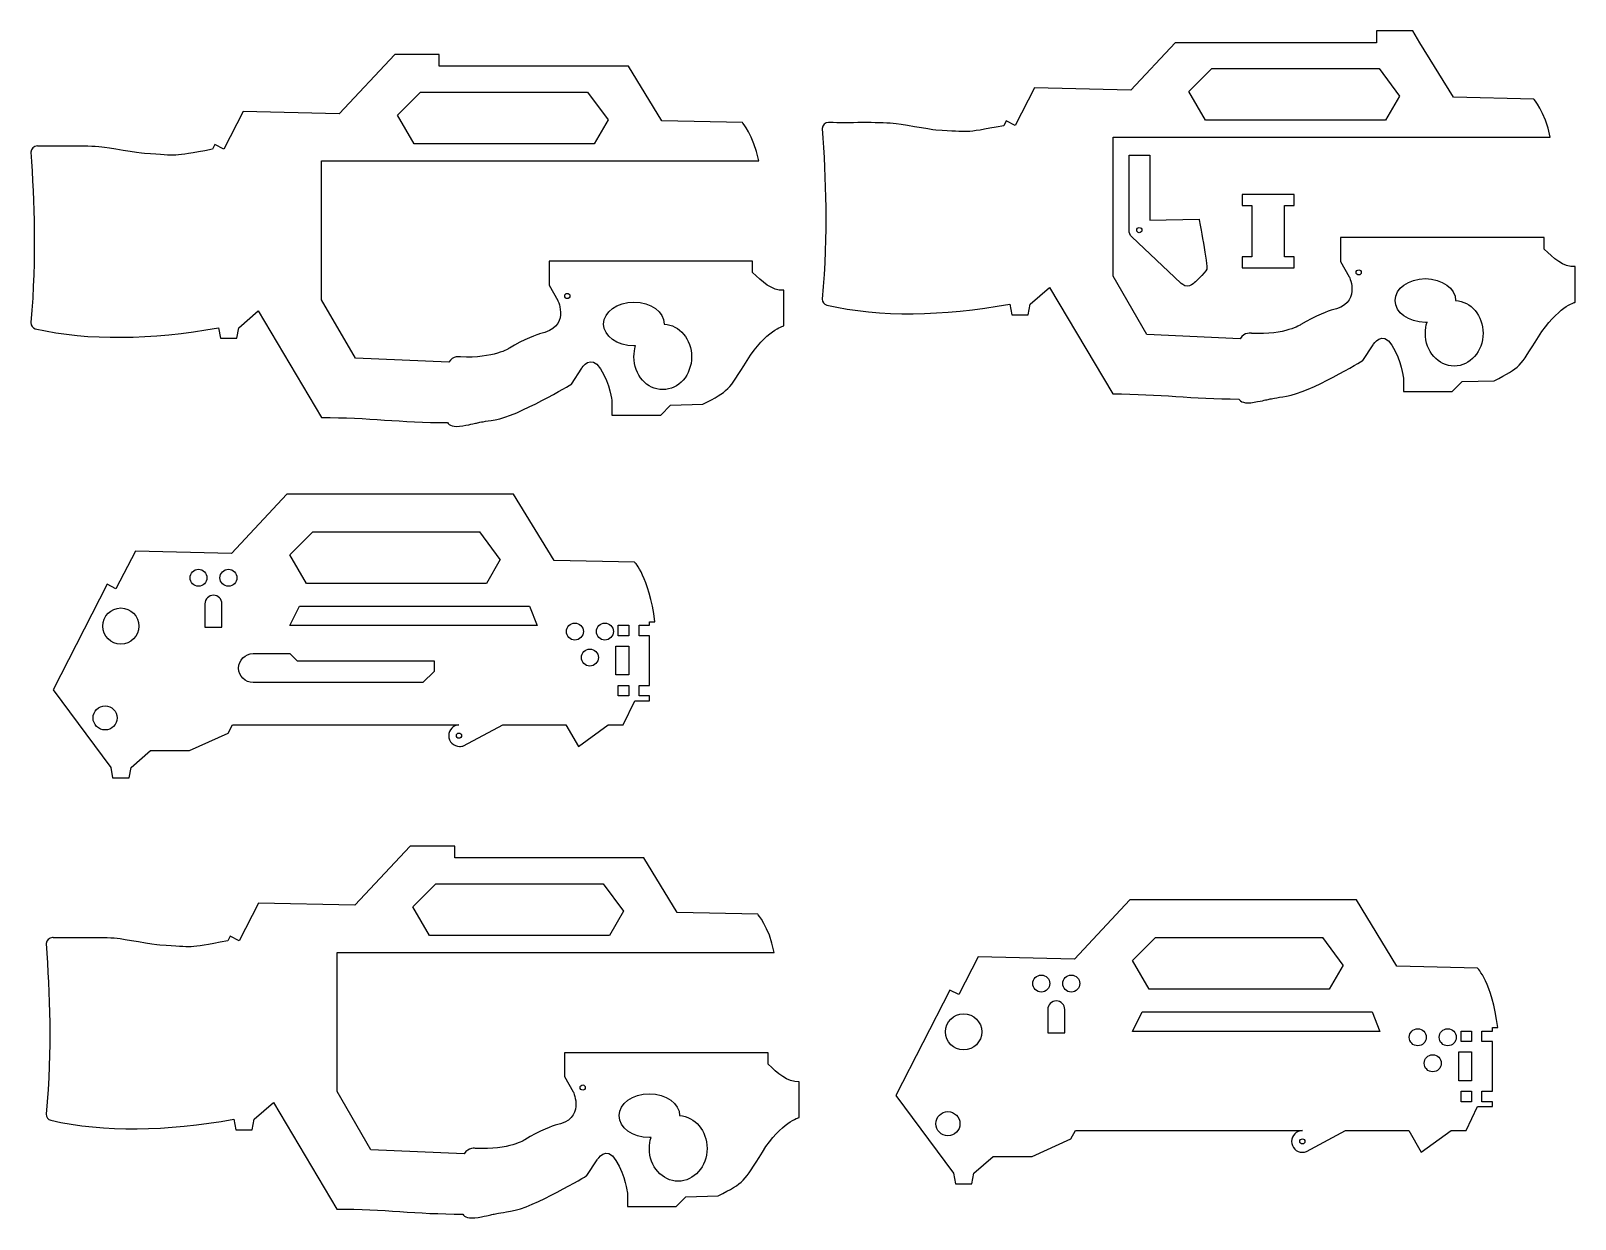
# Model space of a CAD drawing. Extents: x 0 to 2557, y -2 to 1965.
import ezdxf

# ---------------------------------------------------------------- set-up
doc = ezdxf.new("R2010")
doc.units = 0
doc.layers.add('Layer_1', color=7, linetype='CONTINUOUS')

msp = doc.modelspace()

# ---------------------------------------------------------------- linework, layer by layer
at = {"layer": 'Layer_1', "color": 7}
for points in [[(1894.66912, 1944.962888), (1821.289439, 1866.487768), (1662.16448, 1870.262808), (1629.88944, 1807.762805), (1615.08944, 1815.462805), (1611.06448, 1807.637845)], [(2488.78944, 1851.762808), (2355.48944, 1854.662808), (2300.21448, 1944.962808), (2288.2116, 1964.562888), (2228.28552, 1964.562888), (2228.28552, 1944.962888), (1986.86448, 1944.962808), (1986.86448, 1944.962888), (1894.66912, 1944.962888)], [(602.45, 1925.57264), (510.749999, 1827.49752), (351.62504, 1831.27256), (319.35, 1768.772592), (304.55, 1776.472592), (300.52504, 1768.647632)], [(1178.24992, 1812.77256), (1044.94992, 1815.67256), (989.67496, 1905.97264), (676.32496, 1905.97264), (676.32496, 1925.57264), (602.44992, 1925.57264), (602.45, 1925.57264)], [(1955.73952, 1902.162808), (2232.46448, 1902.162808), (2266.33952, 1856.587768), (2243.28944, 1816.637848), (1945.21448, 1816.637848), (1917.76448, 1864.187768), (1955.73952, 1902.162808)], [(645.20008, 1863.17256), (921.92504, 1863.17256), (955.80008, 1817.59752), (932.75, 1777.647632), (634.67504, 1777.647632), (607.22504, 1825.19752), (645.20008, 1863.17256), (645.20008, 1863.17256)], [(2002.68944, 1455.112808), (1848.089439, 1461.912808), (1792.014479, 1558.487768), (1792.014479, 1788.462805), (2516.06448, 1788.462805)], [(692.14992, 1416.122584), (537.54992, 1422.922584), (481.474959, 1519.497544), (481.474959, 1749.472592), (1205.52496, 1749.472592)], [(1818.588304, 1634.825944), (1818.756464, 1758.902424), (1853.039984, 1758.902424), (1852.757104, 1651.579624), (1934.591024, 1652.726024)], [(2005.783864, 1693.587463), (2005.783864, 1675.635839), (2021.971704, 1675.635839), (2021.971704, 1657.573359), (2021.971704, 1657.573359), (2021.971704, 1608.69048), (2021.971704, 1608.69048), (2021.971704, 1590.6296), (2005.783864, 1590.6296), (2005.783864, 1572.67648), (2025.337064, 1572.67648), (2074.086984, 1572.67648), (2074.086984, 1572.68448), (2092.080744, 1572.68448), (2092.080744, 1590.6376), (2075.881704, 1590.6376), (2075.881704, 1608.69072), (2075.881704, 1608.69072), (2075.881704, 1657.573599), (2075.881704, 1657.573599), (2075.881704, 1675.628239), (2092.080744, 1675.628239), (2092.080744, 1693.579863), (2074.086984, 1693.579863), (2074.086984, 1693.587863), (2025.337064, 1693.587863), (2023.737064, 1693.587863), (2005.783864, 1693.587863), (2005.783864, 1693.587463)], [(1904.060944, 1547.237944), (1822.914464, 1623.532744)], [(1839.775455, 1634.82592), (1839.775455, 1634.82592)], [(2505.76448, 1603.612808), (2505.76448, 1622.462808), (2168.91448, 1622.462808), (2168.81448, 1582.987768), (2183.13952, 1557.537848)], [(1195.22504, 1564.622584), (1195.22504, 1583.472584), (858.37504, 1583.472584), (858.27504, 1543.997544), (872.60008, 1518.547624)], [(2203.086351, 1564.912896), (2203.086351, 1564.912896)], [(2557.13952, 1515.412808), (2557.13952, 1574.437848)], [(1246.600064, 1476.422584), (1246.600064, 1535.447624)], [(1621.16448, 1512.262808), (1624.38944, 1494.837848), (1651.66448, 1494.837848), (1654.86448, 1512.262808), (1686.93944, 1540.112808), (1791.789439, 1363.837848)], [(2309.16448, 1554.562888), (2309.16448, 1554.562808)], [(892.559391, 1525.922696), (892.559391, 1525.922696)], [(998.62504, 1515.572664), (998.62504, 1515.572584)], [(2359.33952, 1518.387768), (2359.33952, 1518.338168)], [(310.62504, 1473.272584), (313.85, 1455.847624), (341.12504, 1455.847624), (344.32504, 1473.272584), (376.399999, 1501.122584), (481.249999, 1324.847624)], [(1048.80008, 1479.397544), (1048.80008, 1479.347944)], [(2205.78944, 1419.112808), (2222.76448, 1445.262808)], [(895.25, 1380.122584), (912.22504, 1406.272584)], [(2272.76448, 1391.037848), (2272.76448, 1367.812808), (2353.81448, 1367.812808), (2369.83952, 1384.262808), (2423.06448, 1385.587768)], [(962.22504, 1352.047624), (962.22504, 1328.822584), (1043.27504, 1328.822584), (1059.30008, 1345.272584), (1112.52504, 1346.597544)], [(424.036464, 1197.93072), (332.361504, 1099.83072), (173.211504, 1103.60576), (140.936464, 1041.10576), (126.136464, 1048.80576), (36.886544, 874.33072), (132.236464, 745.60576), (135.436464, 728.18072), (162.711504, 728.18072), (165.911504, 745.60576), (197.986544, 773.45576), (262.686544, 773.45576), (326.536464, 802.48072), (334.011504, 816.15576), (708.936464, 816.15576)], [(999.836464, 1085.10576), (866.536464, 1088.00576), (799.261504, 1197.93072), (424.036464, 1197.93072), (424.036464, 1197.93072)], [(428.808944, 1097.5388), (466.788624, 1135.51848)], [(466.788624, 1135.51848), (743.513104, 1135.51848)], [(777.391264, 1089.95368), (743.513104, 1135.51848)], [(777.380464, 1089.94208), (754.330384, 1049.99208), (456.255424, 1049.99208), (428.805424, 1097.54208)], [(291.672304, 1059.54976), (291.672304, 1059.54976)], [(341.323184, 1059.54976), (341.323184, 1059.54976)], [(302.430944, 1030.62536), (302.430944, 1030.62536)], [(288.355904, 1016.55032), (288.355904, 977.82536), (316.505904, 977.82536), (316.505904, 1016.55032)], [(444.808944, 1012.47792), (825.439424, 1012.47792), (838.239504, 980.31848), (428.808944, 980.31848), (444.808944, 1012.47792)], [(178.985415, 979.548814), (178.985415, 979.548814)], [(716.636464, 781.68072), (781.361504, 816.15576), (885.961504, 816.15576), (906.636464, 780.35576), (956.186544, 816.15576), (980.961504, 816.15576), (1000.011504, 855.80576), (1024.611504, 855.80576), (1024.611504, 863.35576), (1024.611504, 864.00576), (1007.286544, 864.00576), (1007.286544, 881.33072), (1024.611504, 881.33072), (1024.611504, 962.98072), (1024.611504, 963.65576), (1007.286544, 963.65576), (1007.286544, 980.98072), (1024.611504, 980.98072), (1024.611504, 986.70576), (1033.286544, 986.70576)], [(972.662304, 980.968928), (989.976657, 980.968928), (989.976657, 963.654575), (972.662304, 963.654575), (972.662304, 980.968928)], [(914.957104, 970.535048), (914.957104, 970.535048)], [(964.607904, 970.535048), (964.607904, 970.535048)], [(968.702224, 946.340216), (989.976753, 946.340216), (989.976753, 898.64169), (968.702224, 898.64169), (968.702224, 946.340216)], [(667.819184, 921.87568), (667.819184, 904.69392), (649.235104, 886.10984), (367.998544, 886.10984)], [(367.998624, 933.98856), (428.808944, 933.98848), (440.921744, 921.87568), (667.819184, 921.87568)], [(939.782544, 927.536152), (939.782544, 927.536152)], [(972.662304, 881.327352), (989.976657, 881.327352), (989.976657, 864.012999), (972.662304, 864.012999), (972.662304, 881.327352)], [(142.876956, 827.580564), (142.876956, 827.580564)], [(713.220895, 798.255656), (713.220895, 798.255656)], [(627.98901, 615.604288), (536.28901, 517.529248), (377.16405, 521.304288), (344.88901, 458.804288), (330.08901, 466.504288), (326.06405, 458.679328)], [(1203.78901, 502.804288), (1070.48901, 505.704288), (1015.21405, 596.004288), (701.86405, 596.004288), (701.86405, 615.604288), (627.98901, 615.604288), (627.98901, 615.604288)], [(670.73909, 553.204288), (947.46405, 553.204288), (981.33909, 507.629248), (958.28901, 467.679328), (660.21405, 467.679328), (632.76405, 515.229248), (670.73909, 553.204288), (670.73909, 553.204288)], [(1819.642624, 526.42176), (1727.967584, 428.3468), (1568.817584, 432.12176), (1536.542624, 369.62176), (1521.742624, 377.32176), (1432.492544, 202.8468), (1527.842624, 74.12176), (1531.042624, 56.6968), (1558.317584, 56.6968), (1561.517584, 74.12176), (1593.592544, 101.97184), (1658.292544, 101.97184), (1722.142624, 130.9968), (1729.617584, 144.67184), (2105.467584, 144.67184)], [(2395.442624, 413.62176), (2262.167584, 416.52176), (2194.867584, 526.42176), (1819.642624, 526.42176), (1819.642624, 526.42176)], [(1824.424056, 426.047544), (1862.403736, 464.027232)], [(1862.403736, 464.027232), (2139.128216, 464.027232)], [(2173.006376, 418.462432), (2139.128216, 464.027232)], [(717.68901, 106.154264), (563.08901, 112.954264), (507.01405, 209.529224), (507.01405, 439.504288), (1231.06405, 439.504288)], [(2172.995576, 418.450824), (2149.945496, 378.500824), (1851.870536, 378.500824), (1824.420536, 426.050824)], [(1687.287416, 388.05852), (1687.287416, 388.05852)], [(1736.938296, 388.05852), (1736.938296, 388.05852)], [(1698.046056, 359.134072), (1698.046056, 359.134072)], [(1683.971016, 345.059072), (1683.971016, 306.334072), (1712.121016, 306.334072), (1712.121016, 345.059072)], [(1840.424056, 340.986632), (2221.054536, 340.986632), (2233.854616, 308.827232), (1824.424056, 308.827232), (1840.424056, 340.986632)], [(1574.600527, 308.057542), (1574.600527, 308.057542)], [(2112.242624, 110.1968), (2176.967584, 144.67184), (2281.567584, 144.67184), (2302.242624, 108.87184), (2351.792544, 144.67184), (2376.567584, 144.67184), (2395.617584, 184.32176), (2420.217584, 184.32176), (2420.217584, 191.87184), (2420.217584, 192.52176), (2402.917584, 192.52176), (2402.917584, 209.8468), (2420.217584, 209.8468), (2420.217584, 291.4968), (2420.217584, 292.17184), (2402.917584, 292.17184), (2402.917584, 309.47184), (2420.217584, 309.47184), (2420.217584, 315.22176), (2428.892544, 315.22176)], [(2368.277424, 309.477728), (2385.591777, 309.477728), (2385.591777, 292.163375), (2368.277424, 292.163375), (2368.277424, 309.477728)], [(2310.572216, 299.043792), (2310.572216, 299.043792)], [(2360.223016, 299.043792), (2360.223016, 299.043792)], [(1220.76405, 254.654264), (1220.76405, 273.504264), (883.91405, 273.504264), (883.81405, 234.029224), (898.13909, 208.579304)], [(2335.397656, 256.044896), (2335.397656, 256.044896)], [(2364.317344, 274.849016), (2385.591873, 274.849016), (2385.591873, 227.15049), (2364.317344, 227.15049), (2364.317344, 274.849016)], [(918.098401, 215.954341), (918.098401, 215.954341)], [(1024.16405, 205.604344), (1024.16405, 205.604264)], [(1272.13909, 166.454264), (1272.13909, 225.479304)], [(2368.277424, 209.836152), (2385.591777, 209.836152), (2385.591777, 192.521799), (2368.277424, 192.521799), (2368.277424, 209.836152)], [(336.16405, 163.304264), (339.38901, 145.879304), (366.66405, 145.879304), (369.86405, 163.304264), (401.93901, 191.154264), (506.78901, 14.879304)], [(1074.33909, 169.429224), (1074.33909, 169.379624)], [(1538.492068, 156.089316), (1538.492068, 156.089316)], [(2109.752015, 126.771824), (2109.752015, 126.771824)], [(920.78901, 70.154264), (937.76405, 96.304264)], [(987.76405, 42.079304), (987.76405, 18.854264), (1068.81405, 18.854264), (1084.83909, 35.304264), (1138.06405, 36.629224)]]:
    msp.add_lwpolyline(points, dxfattribs=at)
for points in [[(2516.06448, 1788.462805), (2506.87896, 1832.373368), (2488.78944, 1851.762808), (2488.78944, 1851.762808)], [(1205.52496, 1749.472592), (1196.33944, 1793.38312), (1178.24992, 1812.77256), (1178.24992, 1812.77256)], [(1320.98944, 1813.112805), (1315.24568, 1813.112805), (1310.58704, 1808.462085), (1310.58944, 1803.112805)], [(1310.58944, 1803.112805), (1315.90456, 1718.834805), (1320.10088, 1632.162008), (1310.58944, 1520.737848)], [(1322.51448, 1812.887765), (1322.11888, 1813.057285), (1321.56544, 1813.112805), (1320.98944, 1813.112805)], [(1428.06448, 1811.412805), (1402.05472, 1813.876645), (1352.81624, 1812.031445), (1322.51448, 1812.887765)], [(1498.48944, 1800.487765), (1491.74832, 1800.826245), (1434.65832, 1810.788165), (1428.06448, 1811.412805)], [(1611.06448, 1807.637845), (1539.63288, 1794.384245), (1558.30864, 1797.483845), (1498.48944, 1800.487765)], [(10.45, 1774.122592), (4.70624, 1774.122592), (0.0476, 1769.471872), (0.05, 1764.122592)], [(11.97504, 1773.897552), (11.57944, 1774.067072), (11.026, 1774.122592), (10.45, 1774.122592)], [(117.52504, 1772.422592), (91.51528, 1774.886432), (42.2768, 1773.041232), (11.97504, 1773.897552)], [(187.95, 1761.497552), (181.20888, 1761.836032), (124.11888, 1771.797952), (117.52504, 1772.422592)], [(300.52504, 1768.647632), (229.09344, 1755.394032), (247.7692, 1758.493632), (187.95, 1761.497552)], [(0.05, 1764.122592), (5.36512, 1679.844512), (9.56144, 1593.171784), (0.05, 1481.747624)], [(1831.206519, 1634.82592), (1831.206519, 1637.189955), (1833.124754, 1639.106408), (1835.490987, 1639.106408)], [(1835.490987, 1639.106408), (1837.857219, 1639.106408), (1839.775455, 1637.189955), (1839.775455, 1634.82592)], [(1934.591024, 1652.726024), (1934.591024, 1652.726024), (1949.012864, 1575.471224), (1947.048624, 1570.252104)], [(1822.914464, 1623.532744), (1820.233664, 1626.504664), (1818.588304, 1630.473144), (1818.588304, 1634.825944)], [(1835.490987, 1630.545432), (1833.124754, 1630.545432), (1831.206519, 1632.461886), (1831.206519, 1634.82592)], [(1839.775455, 1634.82592), (1839.775455, 1632.461886), (1837.857219, 1630.545432), (1835.490987, 1630.545432)], [(2557.13952, 1574.437848), (2537.31456, 1573.075368), (2521.66592, 1588.870808), (2505.76448, 1603.612808)], [(1246.600064, 1535.447624), (1226.77504, 1534.085144), (1211.12648, 1549.880584), (1195.22504, 1564.622584)], [(1947.048624, 1570.252104), (1944.709184, 1564.036184), (1925.427024, 1546.630584), (1925.427024, 1546.630584)], [(2194.517415, 1564.912896), (2194.517415, 1567.276931), (2196.43565, 1569.193384), (2198.801883, 1569.193384)], [(2198.801883, 1560.632408), (2196.43565, 1560.632408), (2194.517415, 1562.548862), (2194.517415, 1564.912896)], [(2198.801883, 1569.193384), (2201.168115, 1569.193384), (2203.086351, 1567.276931), (2203.086351, 1564.912896)], [(2203.086351, 1564.912896), (2203.086351, 1562.548862), (2201.168115, 1560.632408), (2198.801883, 1560.632408)], [(1914.891184, 1542.034424), (1909.710784, 1541.971224), (1904.060944, 1547.237944), (1904.060944, 1547.237944)], [(1925.427024, 1546.630584), (1925.427024, 1546.630584), (1919.657504, 1542.092504), (1914.891184, 1542.034424)], [(2183.13952, 1557.537848), (2183.13952, 1557.537848), (2204.84896, 1512.043128), (2152.96448, 1502.362808)], [(2259.01448, 1518.387848), (2259.01448, 1538.366888), (2281.46032, 1554.562968), (2309.16448, 1554.562888)], [(2309.16448, 1554.562808), (2336.86856, 1554.562808), (2359.33952, 1538.366888), (2359.33952, 1518.387768)], [(872.60008, 1518.547624), (872.60008, 1518.547624), (894.30952, 1473.052904), (842.42504, 1463.372584)], [(883.990455, 1525.922696), (883.990455, 1528.286731), (885.90869, 1530.203184), (888.274923, 1530.203184)], [(888.274923, 1521.642208), (885.90869, 1521.642208), (883.990455, 1523.558662), (883.990455, 1525.922696)], [(888.274923, 1530.203184), (890.641155, 1530.203184), (892.559391, 1528.286731), (892.559391, 1525.922696)], [(892.559391, 1525.922696), (892.559391, 1523.558662), (890.641155, 1521.642208), (888.274923, 1521.642208)], [(948.47504, 1479.397624), (948.47504, 1499.376664), (970.92088, 1515.572744), (998.62504, 1515.572664)], [(998.62504, 1515.572584), (1026.32912, 1515.572584), (1048.80008, 1499.376664), (1048.80008, 1479.397544)], [(1310.58944, 1520.737848), (1310.58952, 1515.947928), (1313.73976, 1511.952808), (1317.88944, 1510.637848)], [(1317.88944, 1510.637848), (1407.02552, 1490.406648), (1509.0468, 1492.516728), (1621.16448, 1512.262808)], [(2309.16448, 1482.212888), (2281.46032, 1482.212888), (2259.01448, 1498.408888), (2259.01448, 1518.387848)], [(2359.33952, 1518.338168), (2384.59776, 1516.918568), (2404.66448, 1493.192968), (2404.66448, 1464.138168)], [(2496.43952, 1458.162808), (2527.79096, 1508.131288), (2557.13952, 1515.412808), (2557.13952, 1515.412808)], [(2152.96448, 1502.362808), (2152.96448, 1502.362808), (2125.5548, 1492.983208), (2102.91448, 1478.462808)], [(0.05, 1481.747624), (0.05008, 1476.957704), (3.20032, 1472.962584), (7.35, 1471.647624)], [(7.35, 1471.647624), (96.48608, 1451.416424), (198.50736, 1453.526504), (310.62504, 1473.272584)], [(842.42504, 1463.372584), (842.42504, 1463.372584), (815.01536, 1453.992984), (792.37504, 1439.472584)], [(998.62504, 1443.222664), (970.92088, 1443.222664), (948.47504, 1459.418664), (948.47504, 1479.397624)], [(1048.80008, 1479.347944), (1074.05832, 1477.928344), (1094.12504, 1454.202744), (1094.12504, 1425.147944)], [(1185.90008, 1419.172584), (1217.25152, 1469.141064), (1246.600064, 1476.422584), (1246.600064, 1476.422584)], [(2021.83952, 1464.037848), (2021.83952, 1464.037848), (2009.12264, 1466.698088), (2002.68944, 1455.112808)], [(2102.91448, 1478.462808), (2102.91448, 1478.462808), (2077.49744, 1461.133688), (2021.83952, 1464.037848)], [(2222.76448, 1445.262808), (2222.76448, 1445.262808), (2237.85248, 1470.424648), (2253.88944, 1444.287768)], [(2309.16448, 1464.138168), (2309.16448, 1470.504408), (2310.14208, 1476.612488), (2311.91448, 1482.288088)], [(2311.91448, 1482.288088), (2311.00944, 1482.252888), (2310.0816, 1482.212888), (2309.16448, 1482.212888)], [(2356.91448, 1409.863128), (2330.54232, 1409.863128), (2309.16448, 1434.169928), (2309.16448, 1464.138168)], [(2404.66448, 1464.138168), (2404.66448, 1434.169928), (2383.28672, 1409.863128), (2356.91448, 1409.863128)], [(2423.06448, 1385.587768), (2467.08992, 1408.176248), (2465.088, 1408.194248), (2496.43952, 1458.162808)], [(792.37504, 1439.472584), (792.37504, 1439.472584), (766.958, 1422.143464), (711.30008, 1425.047624)], [(998.62504, 1425.147944), (998.62504, 1431.514184), (999.60264, 1437.622264), (1001.37504, 1443.297864)], [(1001.37504, 1443.297864), (1000.47, 1443.262664), (999.54216, 1443.222664), (998.62504, 1443.222664)], [(2253.88944, 1444.287768), (2269.9264, 1418.151048), (2272.76448, 1391.037848), (2272.76448, 1391.037848)], [(711.30008, 1425.047624), (711.30008, 1425.047624), (698.5832, 1427.707864), (692.14992, 1416.122584)], [(912.22504, 1406.272584), (912.22504, 1406.272584), (927.31304, 1431.434424), (943.35, 1405.297544)], [(1046.37504, 1370.872904), (1020.00288, 1370.872904), (998.62504, 1395.179704), (998.62504, 1425.147944)], [(1094.12504, 1425.147944), (1094.12504, 1395.179704), (1072.74728, 1370.872904), (1046.37504, 1370.872904)], [(1112.52504, 1346.597544), (1156.55048, 1369.186024), (1154.54856, 1369.204024), (1185.90008, 1419.172584)], [(2079.36448, 1360.062808), (2117.09856, 1365.870968), (2205.78944, 1419.112808), (2205.78944, 1419.112808)], [(943.35, 1405.297544), (959.38696, 1379.160824), (962.22504, 1352.047624), (962.22504, 1352.047624)], [(768.82504, 1321.072584), (806.55912, 1326.880744), (895.25, 1380.122584), (895.25, 1380.122584)], [(1791.789439, 1363.837848), (1870.06488, 1363.837848), (1922.21408, 1355.362808), (2000.48944, 1355.362808)], [(2000.48944, 1355.362808), (2003.16688, 1350.859128), (2009.82512, 1347.153528), (2025.61448, 1350.012808)], [(2025.61448, 1350.012808), (2057.68856, 1355.820968), (2041.63032, 1354.254648), (2079.36448, 1360.062808)], [(481.249999, 1324.847624), (559.52544, 1324.847624), (611.67464, 1316.372584), (689.95, 1316.372584)], [(689.95, 1316.372584), (692.62744, 1311.868904), (699.28568, 1308.163304), (715.07504, 1311.022584)], [(715.07504, 1311.022584), (747.14912, 1316.830744), (731.09088, 1315.264424), (768.82504, 1321.072584)], [(1033.286544, 986.70576), (1023.802064, 1061.928), (999.836544, 1085.10576), (999.836464, 1085.10576)], [(263.538624, 1059.54976), (263.538624, 1067.31872), (269.836624, 1073.61664), (277.605504, 1073.61664)], [(277.605504, 1045.48296), (269.836624, 1045.48296), (263.538624, 1051.78088), (263.538624, 1059.54976)], [(277.605504, 1073.61664), (285.374384, 1073.61664), (291.672304, 1067.31872), (291.672304, 1059.54976)], [(291.672304, 1059.54976), (291.672304, 1051.78088), (285.374384, 1045.48296), (277.605504, 1045.48296)], [(313.189504, 1059.54976), (313.189504, 1067.31872), (319.487424, 1073.61664), (327.256304, 1073.61664)], [(327.256304, 1045.48296), (319.487424, 1045.48296), (313.189504, 1051.78088), (313.189504, 1059.54976)], [(327.256304, 1073.61664), (335.025264, 1073.61664), (341.323184, 1067.31872), (341.323184, 1059.54976)], [(341.323184, 1059.54976), (341.323184, 1051.78088), (335.025264, 1045.48296), (327.256304, 1045.48296)], [(302.430944, 1030.62536), (294.661984, 1030.62536), (288.355904, 1024.31928), (288.355904, 1016.55032)], [(316.505904, 1016.55032), (316.505904, 1024.31928), (310.199824, 1030.62536), (302.430944, 1030.62536)], [(119.007648, 979.548814), (119.007648, 996.111214), (132.434129, 1009.537695), (148.996534, 1009.537695)], [(148.996534, 1009.537695), (165.558939, 1009.537695), (178.985415, 996.111214), (178.985415, 979.548814)], [(148.996534, 949.559928), (132.434129, 949.559928), (119.007648, 962.986409), (119.007648, 979.548814)], [(178.985415, 979.548814), (178.985415, 962.986409), (165.558939, 949.559928), (148.996534, 949.559928)], [(886.823424, 970.535048), (886.823424, 978.303944), (893.121424, 984.601888), (900.890304, 984.601888)], [(900.890304, 984.601888), (908.659184, 984.601888), (914.957104, 978.303944), (914.957104, 970.535048)], [(936.474224, 970.535048), (936.474224, 978.303944), (942.772224, 984.601888), (950.541104, 984.601888)], [(950.541104, 984.601888), (958.309984, 984.601888), (964.607904, 978.303944), (964.607904, 970.535048)], [(900.890304, 956.468208), (893.121424, 956.468208), (886.823424, 962.766152), (886.823424, 970.535048)], [(914.957104, 970.535048), (914.957104, 962.766152), (908.659184, 956.468208), (900.890304, 956.468208)], [(950.541104, 956.468208), (942.772224, 956.468208), (936.474224, 962.766152), (936.474224, 970.535048)], [(964.607904, 970.535048), (964.607904, 962.766152), (958.309984, 956.468208), (950.541104, 956.468208)], [(344.059184, 910.0492), (344.059184, 923.27056), (354.777264, 933.98856), (367.998624, 933.98856)], [(911.648864, 927.536152), (911.648864, 935.305048), (917.946864, 941.602992), (925.715744, 941.602992)], [(925.715744, 913.469312), (917.946864, 913.469312), (911.648864, 919.767256), (911.648864, 927.536152)], [(925.715744, 941.602992), (933.484624, 941.602992), (939.782544, 935.305048), (939.782544, 927.536152)], [(939.782544, 927.536152), (939.782544, 919.767256), (933.484624, 913.469312), (925.715744, 913.469312)], [(367.998544, 886.10984), (354.777264, 886.10984), (344.059184, 896.82784), (344.059184, 910.0492)], [(103.026613, 827.580564), (103.026613, 838.584931), (111.947391, 847.505761), (122.95181, 847.505761)], [(122.95181, 847.505761), (133.956177, 847.505761), (142.876956, 838.584931), (142.876956, 827.580564)], [(122.95181, 807.655366), (111.947391, 807.655366), (103.026613, 816.576197), (103.026613, 827.580564)], [(142.876956, 827.580564), (142.876956, 816.576197), (133.956177, 807.655366), (122.95181, 807.655366)], [(708.936464, 816.15576), (699.476544, 815.67648), (691.961504, 807.83512), (691.961504, 798.25576)], [(691.961504, 798.25576), (691.961504, 788.36728), (699.973104, 780.35576), (709.861504, 780.35576)], [(704.651959, 798.255656), (704.651959, 800.619691), (706.570194, 802.536144), (708.936427, 802.536144)], [(708.936427, 793.975168), (706.570194, 793.975168), (704.651959, 795.891622), (704.651959, 798.255656)], [(708.936427, 802.536144), (711.302659, 802.536144), (713.220895, 800.619691), (713.220895, 798.255656)], [(713.220895, 798.255656), (713.220895, 795.891622), (711.302659, 793.975168), (708.936427, 793.975168)], [(709.861504, 780.35576), (712.337904, 780.35576), (714.698464, 780.85632), (716.636464, 781.68072)], [(1231.06405, 439.504288), (1221.87853, 483.414848), (1203.78901, 502.804288), (1203.78901, 502.804288)], [(35.98901, 464.154288), (30.24525, 464.154288), (25.58661, 459.503568), (25.58901, 454.154288)], [(37.51405, 463.929248), (37.11845, 464.098768), (36.56501, 464.154288), (35.98901, 464.154288)], [(143.06405, 462.454288), (117.05429, 464.918128), (67.81581, 463.072928), (37.51405, 463.929248)], [(213.48901, 451.529248), (206.74789, 451.867728), (149.65789, 461.829648), (143.06405, 462.454288)], [(25.58901, 454.154288), (30.90413, 369.876208), (35.10045, 283.203464), (25.58901, 171.779304)], [(326.06405, 458.679328), (254.63245, 445.425728), (273.30821, 448.525328), (213.48901, 451.529248)], [(2428.892544, 315.22176), (2419.408304, 390.44424), (2395.442624, 413.62176), (2395.442624, 413.62176)], [(1659.153736, 388.05852), (1659.153736, 395.827416), (1665.451736, 402.12536), (1673.220616, 402.12536)], [(1673.220616, 373.99168), (1665.451736, 373.99168), (1659.153736, 380.289624), (1659.153736, 388.05852)], [(1673.220616, 402.12536), (1680.989496, 402.12536), (1687.287416, 395.827416), (1687.287416, 388.05852)], [(1687.287416, 388.05852), (1687.287416, 380.289624), (1680.989496, 373.99168), (1673.220616, 373.99168)], [(1708.804616, 388.05852), (1708.804616, 395.827416), (1715.102536, 402.12536), (1722.871416, 402.12536)], [(1722.871416, 373.99168), (1715.102536, 373.99168), (1708.804616, 380.289624), (1708.804616, 388.05852)], [(1722.871416, 402.12536), (1730.640376, 402.12536), (1736.938296, 395.827416), (1736.938296, 388.05852)], [(1736.938296, 388.05852), (1736.938296, 380.289624), (1730.640376, 373.99168), (1722.871416, 373.99168)], [(1698.046056, 359.134072), (1690.277096, 359.134072), (1683.971016, 352.827968), (1683.971016, 345.059072)], [(1712.121016, 345.059072), (1712.121016, 352.827968), (1705.814936, 359.134072), (1698.046056, 359.134072)], [(1514.62276, 308.057542), (1514.62276, 324.619942), (1528.049241, 338.046423), (1544.611646, 338.046423)], [(1544.611646, 338.046423), (1561.174051, 338.046423), (1574.600527, 324.619942), (1574.600527, 308.057542)], [(1544.611646, 278.068656), (1528.049241, 278.068656), (1514.62276, 291.495137), (1514.62276, 308.057542)], [(1574.600527, 308.057542), (1574.600527, 291.495137), (1561.174051, 278.068656), (1544.611646, 278.068656)], [(2282.438536, 299.043792), (2282.438536, 306.812688), (2288.736536, 313.110632), (2296.505416, 313.110632)], [(2296.505416, 313.110632), (2304.274296, 313.110632), (2310.572216, 306.812688), (2310.572216, 299.043792)], [(2332.089336, 299.043792), (2332.089336, 306.812688), (2338.387336, 313.110632), (2346.156216, 313.110632)], [(2346.156216, 313.110632), (2353.925096, 313.110632), (2360.223016, 306.812688), (2360.223016, 299.043792)], [(2296.505416, 284.976952), (2288.736536, 284.976952), (2282.438536, 291.274896), (2282.438536, 299.043792)], [(2310.572216, 299.043792), (2310.572216, 291.274896), (2304.274296, 284.976952), (2296.505416, 284.976952)], [(2346.156216, 284.976952), (2338.387336, 284.976952), (2332.089336, 291.274896), (2332.089336, 299.043792)], [(2360.223016, 299.043792), (2360.223016, 291.274896), (2353.925096, 284.976952), (2346.156216, 284.976952)], [(2307.263976, 256.044896), (2307.263976, 263.813792), (2313.561976, 270.111736), (2321.330856, 270.111736)], [(2321.330856, 241.978056), (2313.561976, 241.978056), (2307.263976, 248.276), (2307.263976, 256.044896)], [(2321.330856, 270.111736), (2329.099736, 270.111736), (2335.397656, 263.813792), (2335.397656, 256.044896)], [(2335.397656, 256.044896), (2335.397656, 248.276), (2329.099736, 241.978056), (2321.330856, 241.978056)], [(1272.13909, 225.479304), (1252.31413, 224.116824), (1236.66549, 239.912264), (1220.76405, 254.654264)], [(898.13909, 208.579304), (898.13909, 208.579304), (919.84853, 163.084584), (867.96405, 153.404264)], [(909.529465, 215.954341), (909.529465, 218.318376), (911.4477, 220.234829), (913.813933, 220.234829)], [(913.813933, 211.673853), (911.4477, 211.673853), (909.529465, 213.590306), (909.529465, 215.954341)], [(913.813933, 220.234829), (916.180166, 220.234829), (918.098401, 218.318376), (918.098401, 215.954341)], [(918.098401, 215.954341), (918.098401, 213.590306), (916.180166, 211.673853), (913.813933, 211.673853)], [(974.01405, 169.429304), (974.01405, 189.408344), (996.45989, 205.604424), (1024.16405, 205.604344)], [(1024.16405, 205.604264), (1051.86813, 205.604264), (1074.33909, 189.408344), (1074.33909, 169.429224)], [(25.58901, 171.779304), (25.58909, 166.989384), (28.73933, 162.994264), (32.88901, 161.679304)], [(32.88901, 161.679304), (122.02509, 141.448104), (224.04637, 143.558184), (336.16405, 163.304264)], [(1024.16405, 133.254344), (996.45989, 133.254344), (974.01405, 149.450344), (974.01405, 169.429304)], [(1074.33909, 169.379624), (1099.59733, 167.960024), (1119.66405, 144.234424), (1119.66405, 115.179624)], [(1211.43909, 109.204264), (1242.79053, 159.172744), (1272.13909, 166.454264), (1272.13909, 166.454264)], [(1498.641725, 156.089316), (1498.641725, 167.093683), (1507.562503, 176.014513), (1518.566922, 176.014513)], [(1518.566922, 136.164118), (1507.562503, 136.164118), (1498.641725, 145.084949), (1498.641725, 156.089316)], [(1518.566922, 176.014513), (1529.571289, 176.014513), (1538.492068, 167.093683), (1538.492068, 156.089316)], [(1538.492068, 156.089316), (1538.492068, 145.084949), (1529.571289, 136.164118), (1518.566922, 136.164118)], [(817.91405, 129.504264), (817.91405, 129.504264), (792.49701, 112.175144), (736.83909, 115.079304)], [(867.96405, 153.404264), (867.96405, 153.404264), (840.55437, 144.024664), (817.91405, 129.504264)], [(1024.16405, 115.179624), (1024.16405, 121.545864), (1025.14165, 127.653944), (1026.91405, 133.329544)], [(1026.91405, 133.329544), (1026.00901, 133.294344), (1025.08117, 133.254344), (1024.16405, 133.254344)], [(2105.467584, 144.67184), (2095.579184, 144.67184), (2087.567584, 136.66016), (2087.567584, 126.77184)], [(2101.183079, 126.771824), (2101.183079, 129.135859), (2103.101314, 131.052312), (2105.467547, 131.052312)], [(2105.467547, 131.052312), (2107.833779, 131.052312), (2109.752015, 129.135859), (2109.752015, 126.771824)], [(736.83909, 115.079304), (736.83909, 115.079304), (724.12221, 117.739544), (717.68901, 106.154264)], [(937.76405, 96.304264), (937.76405, 96.304264), (952.85205, 121.466104), (968.88901, 95.329224)], [(1071.91405, 60.904584), (1045.54189, 60.904584), (1024.16405, 85.211384), (1024.16405, 115.179624)], [(1119.66405, 115.179624), (1119.66405, 85.211384), (1098.28629, 60.904584), (1071.91405, 60.904584)], [(1138.06405, 36.629224), (1182.08949, 59.217704), (1180.08757, 59.235704), (1211.43909, 109.204264)], [(2087.567584, 126.77184), (2087.567584, 116.88336), (2095.579184, 108.87184), (2105.467584, 108.87184)], [(2105.467547, 122.491336), (2103.101314, 122.491336), (2101.183079, 124.40779), (2101.183079, 126.771824)], [(2109.752015, 126.771824), (2109.752015, 124.40779), (2107.833779, 122.491336), (2105.467547, 122.491336)], [(2105.467584, 108.87184), (2107.943984, 108.87184), (2110.304304, 109.3724), (2112.242624, 110.1968)], [(968.88901, 95.329224), (984.92597, 69.192504), (987.76405, 42.079304), (987.76405, 42.079304)], [(794.36405, 11.104264), (832.09813, 16.912424), (920.78901, 70.154264), (920.78901, 70.154264)], [(506.78901, 14.879304), (585.06445, 14.879304), (637.21365, 6.404264), (715.48901, 6.404264)], [(715.48901, 6.404264), (718.16645, 1.900584), (724.82469, -1.805016), (740.61405, 1.054264)], [(740.61405, 1.054264), (772.68813, 6.862424), (756.62989, 5.296104), (794.36405, 11.104264)]]:
    msp.add_open_spline(points, degree=3, dxfattribs=at)

doc.saveas('drawing.dxf')
